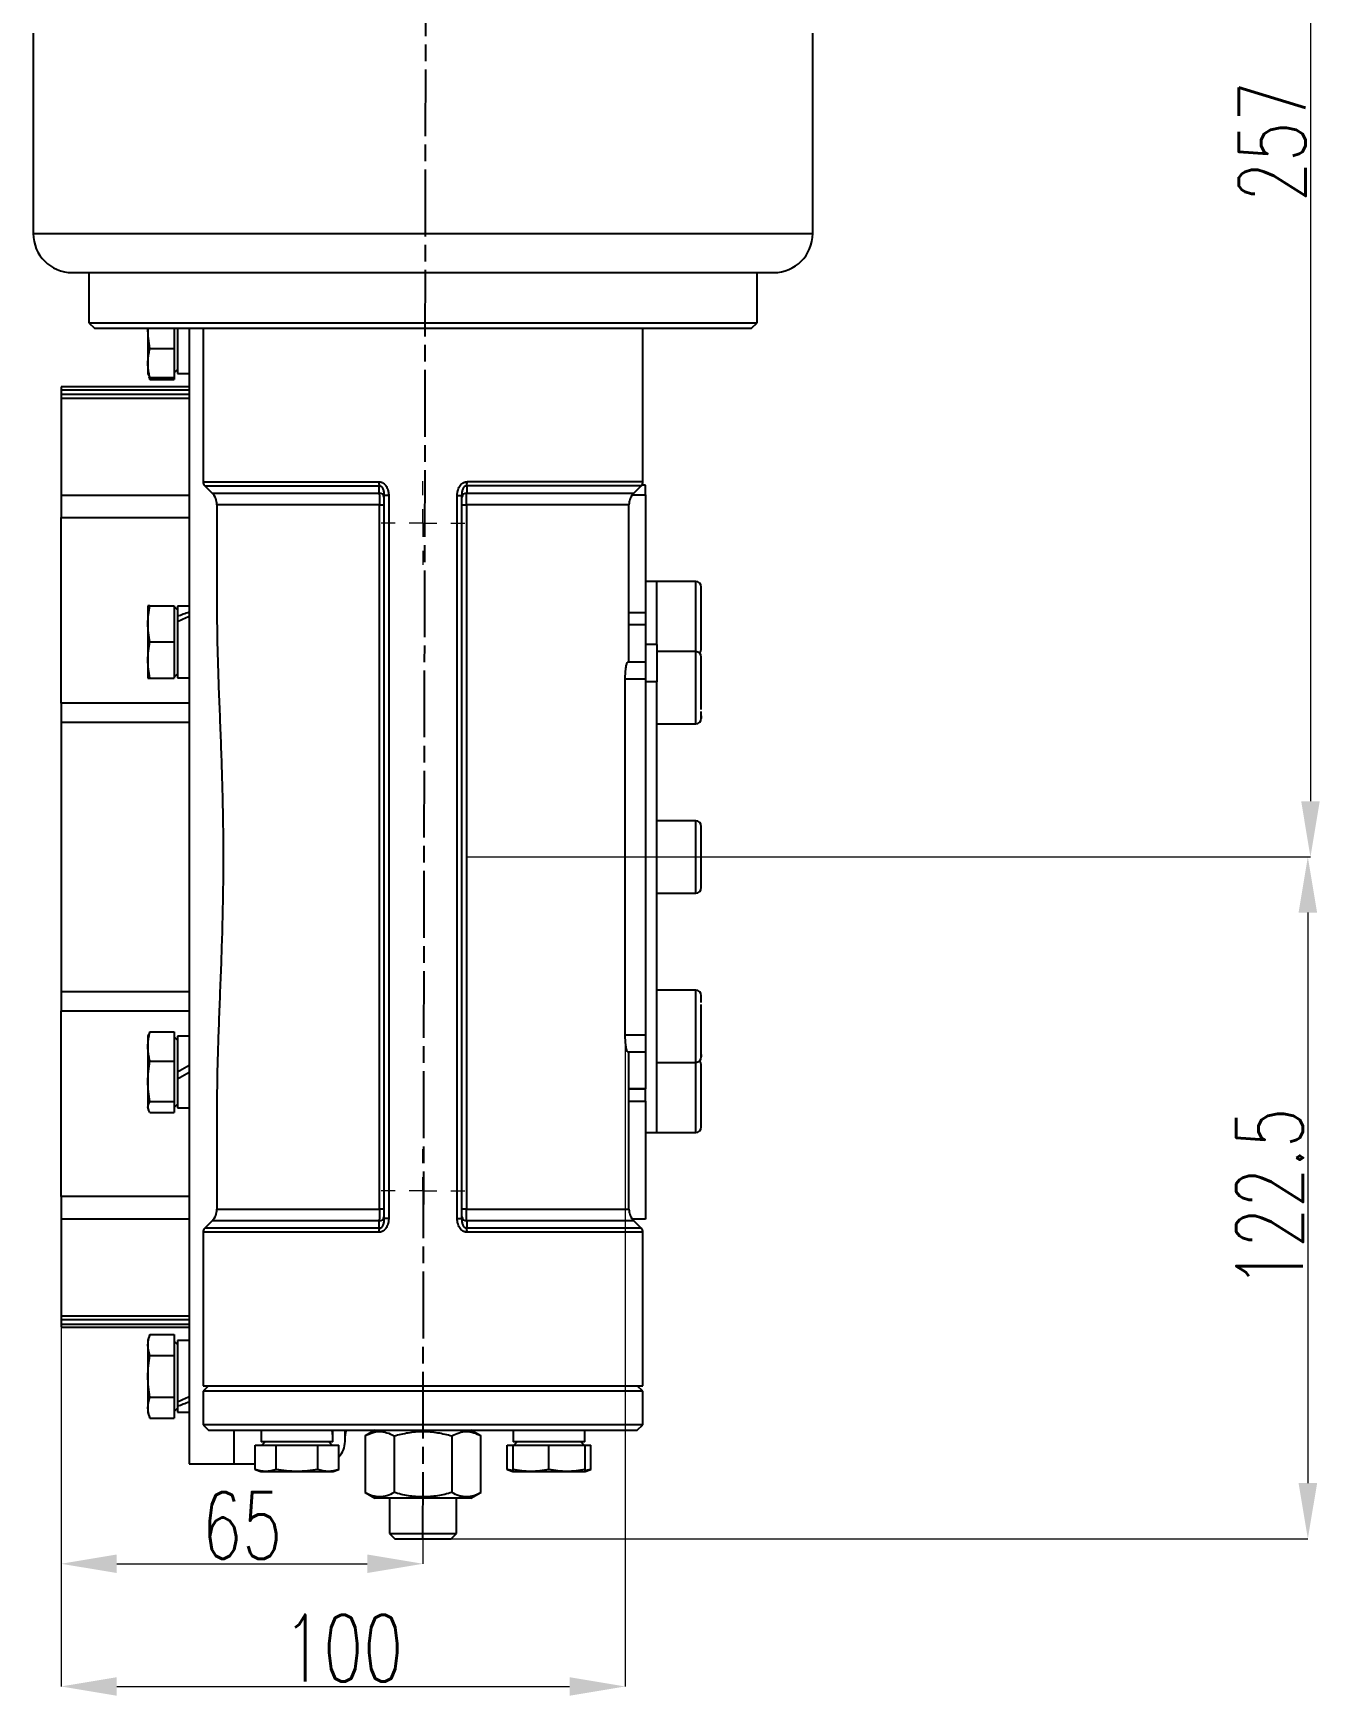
# Model space of a CAD drawing. Header units: millimetres. Extents: x 2448 to 4397, y 790 to 2168.
# Drawn here: x 2961.5 to 3192.6, y 1391.1 to 1689.8 of the extents above; entities that cross this region are included whole.
import ezdxf

# ---------------------------------------------------------------- set-up
doc = ezdxf.new("R2010")
doc.units = ezdxf.units.MM
doc.linetypes.add('AM_ISO08W050', pattern=[18, 12, -1.5, 3, -1.5])
for name, color, linetype, lineweight in [('10', 7, 'Continuous', 0), ('AM_5', 3, 'Continuous', 25), ('AM_7', 4, 'AM_ISO08W050', 25)]:
    doc.layers.add(name, color=color, linetype=linetype, lineweight=lineweight)
doc.styles.add('SLDTEXTSTYLE1', font='txt.shx', dxfattribs={"width": 0.7, "bigfont": 'gbcbig.shx'})
doc.dimstyles.new('SLDDIMSTYLE12$0', dxfattribs={"dimtxt": 12, "dimasz": 10, "dimexe": 0, "dimexo": 0.0625, "dimgap": 0.875, "dimtad": 1, "dimdec": 1, "dimlfac": 1.8, "dimrnd": 1e-09, "dimzin": 12, "dimdsep": 46, "dimtxsty": 'SLDTEXTSTYLE1', "dimcen": 0.09, "dimdle": 8.16, "dimclrd": 3, "dimclre": 3, "dimadec": 0, "dimazin": 3, "dimtfac": 1, "dimtdec": 1, "dimtofl": 0, "dimtmove": 0, "dimatfit": 3, "dimfxl": 0, "dimfrac": 2, "dimtolj": 1, "dimlwd": 5, "dimlwe": 5, "dimarcsym": 0})

# ---------------------------------------------------------------- blocks, each defined once
blk = doc.blocks.new('SW_CENTERMARKSYMBOL_5')
at = {"layer": '10', "color": 0}
for p, q in [((0, 1), (0, 1.5)), ((-1, 0), (-1.5, 0)), ((0, 0), (-0.5, 0)), ((0, 0), (0, 0.5)), ((0, 0), (0, -0.5)), ((0, 0), (0.5, 0)), ((1, 0), (1.5, 0)), ((0, -1), (0, -1.5))]:
    blk.add_line(p, q, dxfattribs=at)
blk = doc.blocks.new('SW_CENTERMARKSYMBOL_6')
at = {"layer": '10', "color": 0}
for p, q in [((0, 1), (0, 1.5)), ((-1, 0), (-1.5, 0)), ((0, 0), (-0.5, 0)), ((0, 0), (0, 0.5)), ((0, 0), (0, -0.5)), ((0, 0), (0.5, 0)), ((1, 0), (1.5, 0)), ((0, -1), (0, -1.5))]:
    blk.add_line(p, q, dxfattribs=at)
blk = doc.blocks.new('*D65')
at = {"layer": 'AM_5', "color": 3, "lineweight": 5, "transparency": 16777216}
blk.add_line((3093.06, 1798.78), (3190.91, 1798.78), dxfattribs=at)
at = {"layer": 'AM_5', "color": 3, "linetype": 'Continuous', "lineweight": 5, "transparency": 16777216}
for p, q in [((3190.91, 1788.78), (3190.91, 1551.78)), ((3039.35, 1541.78), (3190.91, 1541.78))]:
    blk.add_line(p, q, dxfattribs=at)
at = {"layer": 'AM_5', "color": 3, "transparency": 16777216}
for points in [[(3189.25, 1788.78), (3192.58, 1788.78), (3190.91, 1798.78)], [(3189.25, 1551.78), (3192.58, 1551.78), (3190.91, 1541.78)]]:
    blk.add_solid(points, dxfattribs=at)
at = {"layer": 'Defpoints', "color": 0, "transparency": 16777216}
for p in [(3093, 1798.78), (3039.29, 1541.78), (3190.91, 1541.78)]:
    blk.add_point(p, dxfattribs=at)
at = {"layer": 'AM_5', "color": 0, "transparency": 16777216, "insert": (3184.04, 1670.28), "char_height": 12, "attachment_point": 5, "rotation": 90, "style": 'SLDTEXTSTYLE1'}
blk.add_mtext('\\A1;257', dxfattribs=at)
blk = doc.blocks.new('*D66')
at = {"layer": 'AM_5', "color": 3, "lineweight": 5, "transparency": 16777216}
blk.add_line((3039.35, 1541.78), (3190.44, 1541.78), dxfattribs=at)
at = {"layer": 'AM_5', "color": 3, "linetype": 'Continuous', "lineweight": 5, "transparency": 16777216}
for p, q in [((3190.44, 1531.78), (3190.44, 1429.28)), ((3031.56, 1419.28), (3190.44, 1419.28))]:
    blk.add_line(p, q, dxfattribs=at)
at = {"layer": 'AM_5', "color": 3, "transparency": 16777216}
for points in [[(3188.78, 1531.78), (3192.11, 1531.78), (3190.44, 1541.78)], [(3188.78, 1429.28), (3192.11, 1429.28), (3190.44, 1419.28)]]:
    blk.add_solid(points, dxfattribs=at)
at = {"layer": 'Defpoints', "color": 0, "transparency": 16777216}
for p in [(3039.29, 1541.78), (3031.5, 1419.28), (3190.44, 1419.28)]:
    blk.add_point(p, dxfattribs=at)
at = {"layer": 'AM_5', "color": 0, "transparency": 16777216, "insert": (3183.57, 1480.53), "char_height": 12, "attachment_point": 5, "rotation": 90, "style": 'SLDTEXTSTYLE1'}
blk.add_mtext('\\A1;122.5', dxfattribs=at)
blk = doc.blocks.new('*D50')
at = {"layer": 'AM_5', "color": 3, "lineweight": 5, "transparency": 16777216}
blk.add_line((2966.5, 1457.21), (2966.5, 1414.79), dxfattribs=at)
at = {"layer": 'AM_5', "color": 3, "linetype": 'Continuous', "lineweight": 5, "transparency": 16777216}
for p, q in [((3031.5, 1426.73), (3031.5, 1414.79)), ((2976.5, 1414.79), (3021.5, 1414.79))]:
    blk.add_line(p, q, dxfattribs=at)
at = {"layer": 'AM_5', "color": 3, "transparency": 16777216}
for points in [[(2976.5, 1416.46), (2976.5, 1413.13), (2966.5, 1414.79)], [(3021.5, 1416.46), (3021.5, 1413.13), (3031.5, 1414.79)]]:
    blk.add_solid(points, dxfattribs=at)
at = {"layer": 'Defpoints', "color": 0, "transparency": 16777216}
for p in [(2966.5, 1457.28), (3031.5, 1426.79), (3031.5, 1414.79)]:
    blk.add_point(p, dxfattribs=at)
at = {"layer": 'AM_5', "color": 0, "transparency": 16777216, "insert": (2999, 1421.67), "char_height": 12, "attachment_point": 5, "style": 'SLDTEXTSTYLE1'}
blk.add_mtext('\\A1;65', dxfattribs=at)
blk = doc.blocks.new('*D67')
at = {"layer": 'AM_5', "color": 3, "linetype": 'Continuous', "lineweight": 5, "transparency": 16777216}
for p, q in [((3067.83, 1509.71), (3067.83, 1392.75)), ((2976.5, 1392.75), (3057.83, 1392.75))]:
    blk.add_line(p, q, dxfattribs=at)
at = {"layer": 'AM_5', "color": 3, "lineweight": 5, "transparency": 16777216}
blk.add_line((2966.5, 1457.21), (2966.5, 1392.75), dxfattribs=at)
at = {"layer": 'AM_5', "color": 3, "transparency": 16777216}
for points in [[(2976.5, 1394.41), (2976.5, 1391.08), (2966.5, 1392.75)], [(3057.83, 1394.41), (3057.83, 1391.08), (3067.83, 1392.75)]]:
    blk.add_solid(points, dxfattribs=at)
at = {"layer": 'Defpoints', "color": 0, "transparency": 16777216}
for p in [(3067.83, 1509.78), (2966.5, 1457.28), (3067.83, 1392.75)]:
    blk.add_point(p, dxfattribs=at)
at = {"layer": 'AM_5', "color": 0, "transparency": 16777216, "insert": (3017.17, 1399.62), "char_height": 12, "attachment_point": 5, "style": 'SLDTEXTSTYLE1'}
blk.add_mtext('\\A1;100', dxfattribs=at)

msp = doc.modelspace()

# ---------------------------------------------------------------- linework, layer by layer
at = {"color": 7, "linetype": 'Continuous', "lineweight": 25}
for p, q in [((2961.501, 1689.776), (2961.501, 1653.777)), ((3101.501, 1653.777), (3101.501, 1689.776)), ((2961.501, 1653.777), (3101.501, 1653.777)), ((2971.501, 1646.777), (2971.501, 1637.777)), ((3091.501, 1637.777), (3091.501, 1646.777)), ((2971.501, 1637.777), (2972.501, 1636.777)), ((2971.501, 1637.777), (3091.501, 1637.777)), ((3090.501, 1636.777), (3091.501, 1637.777)), ((2972.501, 1636.777), (3090.501, 1636.777)), ((2982.101, 1636.771), (2982.101, 1630.492)), ((2986.801, 1636.777), (2986.801, 1633.146)), ((2987.401, 1636.777), (2987.401, 1628.648)), ((2989.501, 1636.777), (2989.501, 1432.777)), ((2992.001, 1636.777), (2992.001, 1609.191)), ((3071.001, 1609.191), (3071.001, 1636.777)), ((2982.467, 1633.146), (2986.801, 1633.146)), ((2986.801, 1633.146), (2986.801, 1627.839)), ((2982.101, 1630.492), (2982.101, 1628.588)), ((2982.101, 1628.588), (2982.195, 1628.331)), ((2982.271, 1628.359), (2982.467, 1627.839)), ((2982.29, 1628.07), (2982.467, 1627.583)), ((2986.801, 1628.753), (2987.401, 1629.353)), ((2987.401, 1628.648), (2989.501, 1628.648)), ((2989.501, 1626.277), (2966.501, 1626.277)), ((2966.501, 1626.277), (2966.501, 1625.701)), ((2966.501, 1625.701), (2989.501, 1625.701)), ((2966.501, 1625.701), (2966.501, 1624.886)), ((2982.467, 1627.583), (2982.423, 1627.813)), ((2986.801, 1627.839), (2982.467, 1627.839)), ((2982.467, 1627.583), (2986.801, 1627.583)), ((2986.801, 1627.839), (2986.801, 1627.583)), ((2989.501, 1624.886), (2966.501, 1624.886)), ((2966.501, 1624.886), (2966.501, 1624.242)), ((2966.501, 1624.242), (2989.501, 1624.242)), ((2966.501, 1624.242), (2966.501, 1606.772)), ((2992.001, 1609.191), (3023.584, 1609.191)), ((2992.294, 1608.484), (2993.623, 1607.155)), ((2992.294, 1608.484), (3023.643, 1608.484)), ((2993.623, 1607.155), (3023.648, 1607.155)), ((3023.648, 1607.155), (3023.643, 1608.484)), ((3039.36, 1608.484), (3039.355, 1607.155)), ((3039.355, 1607.155), (3069.38, 1607.155)), ((3070.709, 1608.484), (3039.36, 1608.484)), ((3071.001, 1609.191), (3039.418, 1609.191)), ((3069.38, 1607.155), (3070.709, 1608.484)), ((3071.501, 1608.558), (3070.776, 1608.558)), ((3071.501, 1606.83), (3071.501, 1608.558)), ((2966.501, 1606.772), (2989.501, 1606.772)), ((2966.501, 1606.772), (2966.501, 1602.794)), ((2994.501, 1605.034), (2994.501, 1585.147)), ((3023.712, 1605.034), (2994.501, 1605.034)), ((3023.712, 1605.034), (3024.501, 1605.034)), ((3023.712, 1478.519), (3023.712, 1605.034)), ((3024.501, 1606.724), (3024.501, 1476.829)), ((3025.346, 1606.724), (3024.501, 1606.724)), ((3025.346, 1606.724), (3025.346, 1476.829)), ((3037.657, 1476.829), (3037.657, 1606.724)), ((3037.657, 1606.724), (3038.501, 1606.724)), ((3038.501, 1476.829), (3038.501, 1606.724)), ((3038.501, 1605.034), (3039.291, 1605.034)), ((3039.291, 1605.034), (3039.291, 1478.519)), ((3068.501, 1605.034), (3039.291, 1605.034)), ((3068.501, 1576.777), (3068.501, 1605.034)), ((3069.099, 1606.83), (3071.501, 1606.83)), ((3071.501, 1606.83), (3071.501, 1585.617)), ((2966.501, 1602.794), (2989.501, 1602.794)), ((2966.501, 1569.413), (2966.501, 1602.794)), ((3073.501, 1591.277), (3071.501, 1591.277)), ((3080.501, 1591.277), (3073.501, 1591.277)), ((3073.501, 1579.96), (3073.501, 1591.277)), ((3080.501, 1578.682), (3080.501, 1591.277)), ((2982.101, 1586.928), (2982.101, 1583.678)), ((2982.467, 1586.928), (2986.801, 1586.928)), ((2986.801, 1586.928), (2986.801, 1580.428)), ((2987.401, 1586.163), (2986.801, 1586.763)), ((2989.501, 1586.868), (2987.401, 1586.868)), ((2987.401, 1586.868), (2987.401, 1584.981)), ((2982.101, 1583.678), (2982.101, 1577.178)), ((2987.401, 1584.981), (2987.401, 1584.483)), ((2987.401, 1584.483), (2987.401, 1584.043)), ((2987.401, 1584.043), (2987.401, 1573.988)), ((3071.501, 1585.617), (3068.501, 1585.617)), ((3071.501, 1583.496), (3068.501, 1583.496)), ((3071.501, 1585.617), (3071.501, 1583.496)), ((3071.501, 1583.496), (3071.501, 1576.777)), ((2982.467, 1580.428), (2986.801, 1580.428)), ((2986.801, 1580.428), (2986.801, 1573.928)), ((2982.101, 1577.178), (2982.101, 1573.928)), ((3073.501, 1579.96), (3071.501, 1579.96)), ((3073.501, 1579.96), (3073.501, 1573.277)), ((3080.501, 1578.682), (3073.501, 1578.682)), ((3080.501, 1565.682), (3080.501, 1578.682)), ((2986.801, 1574.093), (2987.401, 1574.693)), ((3071.501, 1576.777), (3068.285, 1576.777)), ((3071.501, 1576.777), (3071.501, 1573.777)), ((2982.467, 1573.928), (2986.801, 1573.928)), ((2987.401, 1573.988), (2989.501, 1573.988)), ((3067.833, 1509.777), (3067.833, 1573.777)), ((3067.833, 1573.777), (3071.501, 1573.777)), ((3071.501, 1573.777), (3071.501, 1509.777)), ((3073.501, 1573.277), (3071.501, 1573.277)), ((3073.501, 1492.277), (3073.501, 1573.277)), ((2989.501, 1569.413), (2966.501, 1569.413)), ((2966.501, 1569.413), (2966.501, 1565.949)), ((2989.501, 1565.949), (2966.501, 1565.949)), ((2966.501, 1565.949), (2966.501, 1517.605)), ((3073.501, 1565.682), (3080.501, 1565.682)), ((3080.501, 1548.277), (3073.501, 1548.277)), ((3080.501, 1535.277), (3080.501, 1548.277)), ((3073.501, 1535.277), (3080.501, 1535.277)), ((2966.501, 1517.605), (2989.501, 1517.605)), ((2966.501, 1517.605), (2966.501, 1514.141)), ((3080.501, 1517.871), (3073.501, 1517.871)), ((3080.501, 1504.871), (3080.501, 1517.871)), ((2966.501, 1514.141), (2989.501, 1514.141)), ((2966.501, 1480.759), (2966.501, 1514.141)), ((2982.195, 1509.883), (2982.101, 1509.626)), ((2982.101, 1509.626), (2982.101, 1507.722)), ((2982.467, 1510.375), (2982.271, 1509.855)), ((2982.467, 1510.375), (2986.801, 1510.375)), ((2986.801, 1510.375), (2986.801, 1505.068)), ((2987.401, 1508.861), (2986.801, 1509.461)), ((2989.501, 1509.566), (2987.401, 1509.566)), ((2987.401, 1509.566), (2987.401, 1503.126)), ((3071.501, 1509.777), (3067.833, 1509.777)), ((3071.501, 1509.777), (3071.501, 1506.777)), ((2982.101, 1507.722), (2982.101, 1501.443)), ((3068.285, 1506.777), (3071.501, 1506.777)), ((3068.501, 1478.519), (3068.501, 1506.777)), ((3071.501, 1506.777), (3071.501, 1500.143)), ((2982.467, 1505.068), (2986.801, 1505.068)), ((2986.801, 1505.068), (2986.801, 1497.818)), ((2989.501, 1504.338), (2987.401, 1503.126)), ((2987.401, 1503.126), (2987.401, 1501.913)), ((2987.401, 1501.913), (2989.501, 1503.126)), ((3073.501, 1504.871), (3080.501, 1504.871)), ((3080.501, 1492.277), (3080.501, 1504.871)), ((2982.101, 1501.443), (2982.101, 1496.847)), ((2987.401, 1501.913), (2987.401, 1496.686)), ((3071.501, 1500.143), (3068.501, 1500.143)), ((3071.501, 1500.057), (3068.501, 1500.057)), ((3071.501, 1500.057), (3071.501, 1500.143)), ((3071.501, 1497.936), (3071.501, 1500.057)), ((2982.101, 1496.847), (2982.101, 1496.626)), ((2982.101, 1496.626), (2982.195, 1496.369)), ((2982.467, 1497.818), (2986.801, 1497.818)), ((2986.801, 1497.818), (2986.801, 1495.876)), ((2986.801, 1496.791), (2987.401, 1497.391)), ((2987.401, 1496.686), (2989.501, 1496.686)), ((2994.501, 1498.406), (2994.501, 1478.519)), ((3068.501, 1497.936), (3071.501, 1497.936)), ((3071.501, 1497.936), (3071.501, 1476.723)), ((2982.467, 1495.876), (2986.801, 1495.876)), ((3071.501, 1492.277), (3073.501, 1492.277)), ((3073.501, 1492.277), (3080.501, 1492.277)), ((2966.501, 1480.759), (2966.501, 1476.781)), ((2989.501, 1480.759), (2966.501, 1480.759)), ((2966.501, 1476.781), (2989.501, 1476.781)), ((2966.501, 1476.781), (2966.501, 1459.311)), ((2993.623, 1476.398), (2992.294, 1475.07)), ((3023.648, 1476.398), (2993.623, 1476.398)), ((2994.501, 1478.519), (3023.712, 1478.519)), ((3023.643, 1475.07), (3023.648, 1476.398)), ((3024.501, 1478.519), (3023.712, 1478.519)), ((3025.346, 1476.829), (3024.501, 1476.829)), ((3037.657, 1476.829), (3038.501, 1476.829)), ((3039.291, 1478.519), (3038.501, 1478.519)), ((3039.291, 1478.519), (3068.501, 1478.519)), ((3039.355, 1476.398), (3039.36, 1475.07)), ((3069.38, 1476.398), (3039.355, 1476.398)), ((3071.501, 1476.723), (3069.099, 1476.723)), ((3070.709, 1475.07), (3069.38, 1476.398)), ((2992.001, 1474.362), (2992.001, 1446.777)), ((3023.584, 1474.362), (2992.001, 1474.362)), ((3023.643, 1475.07), (2992.294, 1475.07)), ((3070.709, 1475.07), (3039.36, 1475.07)), ((3071.001, 1474.362), (3039.418, 1474.362)), ((3071.001, 1446.777), (3071.001, 1474.362)), ((2966.501, 1459.311), (2989.501, 1459.311)), ((2966.501, 1459.311), (2966.501, 1458.667)), ((2966.501, 1458.667), (2989.501, 1458.667)), ((2966.501, 1458.667), (2966.501, 1457.853)), ((2966.501, 1457.853), (2989.501, 1457.853)), ((2966.501, 1457.853), (2966.501, 1457.277)), ((2966.501, 1457.277), (2989.501, 1457.277)), ((2982.467, 1455.97), (2982.101, 1454.965)), ((2982.101, 1454.965), (2982.101, 1454.094)), ((2982.467, 1455.97), (2986.801, 1455.97)), ((2986.801, 1455.97), (2986.801, 1452.218)), ((2987.401, 1454.2), (2986.801, 1454.8)), ((2989.501, 1454.905), (2987.401, 1454.905)), ((2987.401, 1454.905), (2987.401, 1443.911)), ((2982.101, 1454.094), (2982.101, 1448.465)), ((2982.467, 1452.218), (2986.801, 1452.218)), ((2986.801, 1452.218), (2986.801, 1444.712)), ((2982.101, 1448.465), (2982.101, 1442.836)), ((2993.001, 1446.777), (2992.001, 1445.777)), ((2992.001, 1446.777), (3071.001, 1446.777)), ((2992.001, 1445.777), (2992.001, 1439.777)), ((3071.001, 1445.777), (2992.001, 1445.777)), ((3071.001, 1445.777), (3070.001, 1446.777)), ((3071.001, 1439.777), (3071.001, 1445.777)), ((2982.101, 1442.836), (2982.101, 1441.965)), ((2982.467, 1444.712), (2986.801, 1444.712)), ((2986.801, 1444.712), (2986.801, 1440.959)), ((2986.801, 1442.13), (2987.401, 1442.73)), ((2987.401, 1443.911), (2987.401, 1443.644)), ((2987.401, 1443.644), (2987.401, 1443.135)), ((2987.401, 1443.135), (2987.401, 1442.025)), ((2982.101, 1441.965), (2982.467, 1440.959)), ((2982.467, 1440.959), (2986.801, 1440.959)), ((2987.401, 1442.025), (2989.501, 1442.025)), ((2992.001, 1439.777), (2993.001, 1438.777)), ((3071.001, 1439.777), (2992.001, 1439.777)), ((3070.001, 1438.777), (3071.001, 1439.777)), ((2993.001, 1438.777), (3070.001, 1438.777)), ((2997.501, 1438.777), (2997.501, 1432.777)), ((3002.434, 1438.777), (3002.434, 1436.677)), ((3015.314, 1436.677), (3015.314, 1438.777)), ((3022.876, 1438.777), (3021.109, 1437.756)), ((3021.109, 1437.756), (3021.109, 1427.597)), ((3026.305, 1437.756), (3026.305, 1427.597)), ((3036.698, 1437.756), (3036.698, 1427.597)), ((3041.894, 1437.756), (3040.126, 1438.777)), ((3041.894, 1427.597), (3041.894, 1437.756)), ((3047.689, 1438.777), (3047.689, 1436.677)), ((3060.569, 1436.677), (3060.569, 1438.777)), ((3001.368, 1431.743), (3001.368, 1436.077)), ((3001.368, 1436.077), (3005.121, 1436.077)), ((3015.314, 1436.677), (3002.434, 1436.677)), ((3003.139, 1436.677), (3002.539, 1436.077)), ((3005.121, 1431.743), (3005.121, 1436.077)), ((3005.121, 1436.077), (3012.627, 1436.077)), ((3012.627, 1431.743), (3012.627, 1436.077)), ((3012.627, 1436.077), (3016.38, 1436.077)), ((3015.209, 1436.077), (3014.609, 1436.677)), ((3016.38, 1431.743), (3016.38, 1436.077)), ((3046.623, 1431.743), (3046.623, 1436.077)), ((3046.623, 1436.077), (3047.629, 1436.077)), ((3047.629, 1436.077), (3047.629, 1431.743)), ((3047.629, 1436.077), (3054.129, 1436.077)), ((3060.569, 1436.677), (3047.689, 1436.677)), ((3048.394, 1436.677), (3047.794, 1436.077)), ((3054.129, 1431.743), (3054.129, 1436.077)), ((3054.129, 1436.077), (3060.629, 1436.077)), ((3060.464, 1436.077), (3059.864, 1436.677)), ((3060.629, 1436.077), (3061.634, 1436.077)), ((3060.629, 1431.743), (3060.629, 1436.077)), ((3061.634, 1431.743), (3061.634, 1436.077)), ((2989.501, 1432.777), (2997.501, 1432.777)), ((2997.501, 1432.777), (3001.368, 1432.777)), ((3001.368, 1431.743), (3002.374, 1431.377)), ((3002.374, 1431.377), (3003.245, 1431.377)), ((3003.245, 1431.377), (3008.874, 1431.377)), ((3008.874, 1431.377), (3014.503, 1431.377)), ((3014.503, 1431.377), (3015.374, 1431.377)), ((3015.374, 1431.377), (3016.38, 1431.743)), ((3046.623, 1431.743), (3047.629, 1431.377)), ((3047.629, 1431.547), (3046.623, 1431.743)), ((3047.629, 1431.377), (3050.879, 1431.377)), ((3050.879, 1431.377), (3057.379, 1431.377)), ((3057.379, 1431.377), (3060.629, 1431.377)), ((3060.629, 1431.377), (3061.634, 1431.743)), ((3061.634, 1431.743), (3060.629, 1431.547)), ((3021.109, 1427.597), (3022.876, 1426.577)), ((3040.126, 1426.577), (3022.876, 1426.577)), ((3025.501, 1426.577), (3025.501, 1420.224)), ((3037.501, 1420.224), (3037.501, 1426.577)), ((3040.126, 1426.577), (3041.894, 1427.597)), ((3025.501, 1420.224), (3026.448, 1419.277)), ((3025.501, 1420.224), (3037.501, 1420.224)), ((3026.448, 1419.277), (3036.554, 1419.277)), ((3036.554, 1419.277), (3037.501, 1420.224))]:
    msp.add_line(p, q, dxfattribs=at)
for centre, radius, start, end in [((2968.501, 1653.777), 7, 180, 270), ((3094.501, 1653.777), 7, 270, 0), ((2993.001, 1609.191), 1, 180, 225), ((2991.501, 1605.034), 3, 0, 45), ((3027.373, 1609.149), 3.789, 179.37276, 190.11896), ((3023.668, 1606.31), 0.845, 9.38345, 91.32758), ((3039.335, 1606.31), 0.845, 88.67242, 170.61655), ((3035.63, 1609.149), 3.789, 349.88104, 0.62724), ((3071.501, 1605.034), 3, 135, 180), ((3070.001, 1609.191), 1, 315, 0), ((3080.501, 1590.277), 1, 0, 90), ((3080.501, 1577.682), 1, 0, 90), ((3080.501, 1579.277), 1, 307.13605, 0), ((3080.501, 1566.682), 1, 270, 0), ((3080.501, 1547.277), 1, 0, 90), ((3080.501, 1536.277), 1, 270, 0), ((3080.501, 1516.871), 1, 0, 90), ((3080.501, 1505.871), 1, 270, 0), ((3080.501, 1504.277), 1, 0, 52.86395), ((3080.501, 1493.277), 1, 270, 0), ((2991.501, 1478.519), 3, 315, 0), ((3023.668, 1477.243), 0.845, 268.67242, 350.61655), ((3039.335, 1477.243), 0.845, 189.38345, 271.32758), ((3071.501, 1478.519), 3, 180, 225), ((2993.001, 1474.362), 1, 135, 180), ((3027.373, 1474.404), 3.789, 169.88104, 180.62724), ((3035.63, 1474.404), 3.789, 359.37276, 10.11896), ((3070.001, 1474.362), 1, 0, 45), ((3013.501, 1436.777), 4, 316.01603, 360), ((3019.501, 1437.777), 2, 150, 180)]:
    msp.add_arc(centre, radius, start, end, dxfattribs=at)
for centre, major_axis, ratio, start_param, end_param in [((2987.401, 1580.428), (11.01, 5.224), 0.3419987, 1.2205244, 1.409921), ((2989.501, 1580.428), (11.01, 5.224), 0.3419987, 1.409921, 1.5993177), ((2987.401, 1448.465), (11.01, 5.224), 0.3419987, 4.5515137, 4.7409104), ((2989.501, 1448.465), (11.01, 5.224), 0.3419987, 4.362117, 4.5515137), ((3008.874, 1436.677), (0, 11.154), 0.5773503, 4.712389, 4.9017857), ((3008.874, 1438.777), (0, 11.154), 0.5773503, 4.6181162, 4.712389)]:
    msp.add_ellipse(centre, major_axis=major_axis, ratio=ratio, start_param=start_param, end_param=end_param, dxfattribs=at)
for points, knots in [([(2968.501, 1646.777), (2968.501, 1646.777), (2975.139, 1646.777), (2998.768, 1646.777), (3014.793, 1646.777), (3048.21, 1646.777), (3064.235, 1646.777), (3087.864, 1646.777), (3094.501, 1646.777), (3094.501, 1646.777)], [0, 0, 0, 0, 0.25, 0.25, 0.5, 0.5, 0.75, 0.75, 1, 1, 1, 1]), ([(3023.584, 1609.191), (3023.624, 1609.19), (3023.703, 1609.188), (3023.82, 1609.173), (3023.935, 1609.148), (3024.047, 1609.113), (3024.158, 1609.069), (3024.265, 1609.014), (3024.449, 1608.902), (3024.695, 1608.691), (3024.942, 1608.352), (3025.13, 1607.97), (3025.242, 1607.613), (3025.306, 1607.289), (3025.34, 1607.01), (3025.344, 1606.82), (3025.346, 1606.724)], [0, 0, 0, 0, 0.0359777, 0.0714782, 0.1067522, 0.1420549, 0.177641, 0.2137593, 0.2506477, 0.3715956, 0.5007582, 0.6220505, 0.7499647, 0.8318195, 0.9149841, 1, 1, 1, 1]), ([(3023.643, 1608.484), (3023.712, 1608.491), (3023.78, 1608.482), (3023.911, 1608.431), (3023.974, 1608.39), (3024.144, 1608.229), (3024.236, 1608.075), (3024.376, 1607.727), (3024.424, 1607.536), (3024.487, 1607.135), (3024.501, 1606.931), (3024.501, 1606.724)], [0, 0, 0, 0, 0.125, 0.125, 0.25, 0.25, 0.5, 0.5, 0.75, 0.75, 1, 1, 1, 1]), ([(3023.648, 1607.155), (3023.668, 1606.876), (3023.684, 1606.547), (3023.701, 1606.003), (3023.705, 1605.812), (3023.711, 1605.428), (3023.712, 1605.233), (3023.712, 1605.034)], [0, 0, 0, 0, 0.5, 0.5, 0.75, 0.75, 1, 1, 1, 1]), ([(3037.657, 1606.724), (3037.658, 1606.782), (3037.659, 1606.896), (3037.671, 1607.066), (3037.691, 1607.233), (3037.718, 1607.397), (3037.772, 1607.646), (3037.872, 1607.968), (3038.06, 1608.351), (3038.308, 1608.69), (3038.576, 1608.921), (3038.815, 1609.059), (3039.01, 1609.135), (3039.212, 1609.182), (3039.349, 1609.188), (3039.418, 1609.191)], [0, 0, 0, 0, 0.0511084, 0.1014858, 0.151244, 0.2004988, 0.2493698, 0.3775102, 0.499052, 0.6282754, 0.7493044, 0.8133539, 0.8755899, 0.9373493, 1, 1, 1, 1]), ([(3038.501, 1606.724), (3038.501, 1606.933), (3038.516, 1607.137), (3038.579, 1607.536), (3038.628, 1607.729), (3038.768, 1608.076), (3038.859, 1608.23), (3039.087, 1608.444), (3039.222, 1608.498), (3039.36, 1608.484)], [0, 0, 0, 0, 0.25, 0.25, 0.5, 0.5, 0.75, 0.75, 1, 1, 1, 1]), ([(3039.291, 1605.034), (3039.291, 1605.435), (3039.297, 1605.823), (3039.313, 1606.367), (3039.32, 1606.542), (3039.336, 1606.866), (3039.345, 1607.016), (3039.355, 1607.155)], [0, 0, 0, 0, 0.5, 0.5, 0.75, 0.75, 1, 1, 1, 1]), ([(3081.501, 1584.777), (3081.501, 1586.235), (3081.501, 1587.634), (3081.501, 1589.697), (3081.501, 1590.277), (3081.501, 1590.277)], [0, 0, 0, 0, 0.5, 0.5, 1, 1, 1, 1]), ([(2994.501, 1585.147), (2994.501, 1581.706), (2994.59, 1578.221), (2994.828, 1571.159), (2994.977, 1567.584), (2995.256, 1560.341), (2995.384, 1556.673), (2995.518, 1551.1), (2995.554, 1549.228), (2995.601, 1545.502), (2995.613, 1543.644), (2995.613, 1538.081), (2995.564, 1534.39), (2995.388, 1527.041), (2995.262, 1523.383), (2995.053, 1517.922), (2994.98, 1516.105), (2994.839, 1512.482), (2994.77, 1510.686), (2994.59, 1505.344), (2994.501, 1501.845), (2994.501, 1498.406)], [0, 0, 0, 0, 0.125, 0.125, 0.25, 0.25, 0.375, 0.375, 0.4375, 0.4375, 0.5, 0.5, 0.625, 0.625, 0.75, 0.75, 0.8125, 0.8125, 0.875, 0.875, 1, 1, 1, 1]), ([(3081.501, 1579.277), (3081.501, 1579.277), (3081.501, 1579.856), (3081.501, 1581.919), (3081.501, 1583.318), (3081.501, 1584.777)], [0, 0, 0, 0, 0.5, 0.5, 1, 1, 1, 1]), ([(3081.501, 1568.293), (3081.501, 1569.062), (3081.501, 1570.042), (3081.501, 1572.176), (3081.501, 1573.282), (3081.501, 1575.292), (3081.501, 1576.151), (3081.501, 1577.36), (3081.501, 1577.682), (3081.501, 1577.682)], [0, 0, 0, 0, 0.25, 0.25, 0.5, 0.5, 0.75, 0.75, 1, 1, 1, 1]), ([(3067.833, 1573.777), (3067.833, 1573.976), (3067.837, 1574.172), (3067.852, 1574.556), (3067.863, 1574.748), (3067.891, 1575.111), (3067.908, 1575.284), (3067.947, 1575.61), (3067.969, 1575.763), (3068.015, 1576.039), (3068.04, 1576.163), (3068.091, 1576.381), (3068.116, 1576.474), (3068.167, 1576.623), (3068.192, 1576.68), (3068.24, 1576.757), (3068.263, 1576.777), (3068.285, 1576.777)], [0, 0, 0, 0, 0.125, 0.125, 0.25, 0.25, 0.375, 0.375, 0.5, 0.5, 0.625, 0.625, 0.75, 0.75, 0.875, 0.875, 1, 1, 1, 1]), ([(3081.501, 1567.126), (3081.501, 1567.002), (3081.501, 1566.749), (3081.501, 1566.644), (3081.501, 1566.765), (3081.501, 1567.11), (3081.501, 1567.642), (3081.501, 1567.943)], [0, 0, 0, 0, 0.1833323, 0.3755484, 0.5677645, 0.7559863, 1, 1, 1, 1]), ([(3081.501, 1536.277), (3081.501, 1536.277), (3081.501, 1536.856), (3081.501, 1538.919), (3081.501, 1540.318), (3081.501, 1543.235), (3081.501, 1544.634), (3081.501, 1546.697), (3081.501, 1547.277), (3081.501, 1547.277)], [0, 0, 0, 0, 0.25, 0.25, 0.5, 0.5, 0.75, 0.75, 1, 1, 1, 1]), ([(3081.501, 1515.61), (3081.501, 1515.91), (3081.501, 1516.44), (3081.501, 1516.798), (3081.501, 1516.847), (3081.501, 1516.871)], [0, 0, 0, 0, 0.3907619, 0.6921826, 1, 1, 1, 1]), ([(3081.501, 1506.315), (3081.501, 1506.191), (3081.501, 1505.938), (3081.501, 1505.835), (3081.501, 1505.948), (3081.501, 1506.385), (3081.501, 1507.388), (3081.501, 1508.868), (3081.501, 1510.244), (3081.501, 1511.372), (3081.501, 1512.496), (3081.501, 1513.887), (3081.501, 1514.719), (3081.501, 1515.26)], [0, 0, 0, 0, 0.0714521, 0.1463666, 0.2212811, 0.2946388, 0.4309111, 0.5671833, 0.640541, 0.7154555, 0.79037, 0.8637278, 1, 1, 1, 1]), ([(3068.285, 1506.777), (3068.263, 1506.777), (3068.24, 1506.796), (3068.193, 1506.872), (3068.167, 1506.929), (3068.116, 1507.079), (3068.091, 1507.171), (3068.041, 1507.387), (3068.016, 1507.513), (3067.969, 1507.788), (3067.948, 1507.939), (3067.908, 1508.266), (3067.891, 1508.441), (3067.849, 1508.983), (3067.833, 1509.378), (3067.833, 1509.777)], [0, 0, 0, 0, 0.125, 0.125, 0.25, 0.25, 0.375, 0.375, 0.5, 0.5, 0.625, 0.625, 0.75, 0.75, 1, 1, 1, 1]), ([(3081.501, 1498.777), (3081.501, 1500.235), (3081.501, 1501.634), (3081.501, 1503.697), (3081.501, 1504.277), (3081.501, 1504.277)], [0, 0, 0, 0, 0.5, 0.5, 1, 1, 1, 1]), ([(3081.501, 1493.277), (3081.501, 1493.277), (3081.501, 1493.856), (3081.501, 1495.919), (3081.501, 1497.318), (3081.501, 1498.777)], [0, 0, 0, 0, 0.5, 0.5, 1, 1, 1, 1]), ([(3025.346, 1476.829), (3025.345, 1476.771), (3025.343, 1476.657), (3025.331, 1476.487), (3025.312, 1476.32), (3025.285, 1476.156), (3025.231, 1475.907), (3025.131, 1475.585), (3024.943, 1475.202), (3024.695, 1474.863), (3024.427, 1474.632), (3024.188, 1474.495), (3023.993, 1474.418), (3023.791, 1474.371), (3023.654, 1474.365), (3023.584, 1474.362)], [0, 0, 0, 0, 0.0511084, 0.1014858, 0.151244, 0.2004988, 0.2493698, 0.3775102, 0.499052, 0.6282754, 0.7493044, 0.8133539, 0.8755899, 0.9373493, 1, 1, 1, 1]), ([(3024.501, 1476.829), (3024.501, 1476.62), (3024.487, 1476.416), (3024.423, 1476.017), (3024.375, 1475.824), (3024.235, 1475.478), (3024.143, 1475.323), (3023.916, 1475.11), (3023.781, 1475.055), (3023.643, 1475.07)], [0, 0, 0, 0, 0.25, 0.25, 0.5, 0.5, 0.75, 0.75, 1, 1, 1, 1]), ([(3023.712, 1478.519), (3023.712, 1478.119), (3023.706, 1477.73), (3023.69, 1477.186), (3023.683, 1477.011), (3023.667, 1476.688), (3023.658, 1476.537), (3023.648, 1476.398)], [0, 0, 0, 0, 0.5, 0.5, 0.75, 0.75, 1, 1, 1, 1]), ([(3039.418, 1474.362), (3039.379, 1474.363), (3039.3, 1474.365), (3039.183, 1474.381), (3039.068, 1474.405), (3038.955, 1474.44), (3038.845, 1474.484), (3038.738, 1474.539), (3038.553, 1474.651), (3038.308, 1474.863), (3038.061, 1475.201), (3037.873, 1475.584), (3037.761, 1475.94), (3037.697, 1476.264), (3037.663, 1476.544), (3037.659, 1476.733), (3037.657, 1476.829)], [0, 0, 0, 0, 0.0359777, 0.0714782, 0.1067522, 0.1420549, 0.177641, 0.2137593, 0.2506477, 0.3715956, 0.5007582, 0.6220505, 0.7499647, 0.8318195, 0.9149841, 1, 1, 1, 1]), ([(3039.36, 1475.07), (3039.29, 1475.062), (3039.223, 1475.072), (3039.092, 1475.122), (3039.029, 1475.164), (3038.859, 1475.324), (3038.767, 1475.478), (3038.627, 1475.827), (3038.579, 1476.017), (3038.516, 1476.419), (3038.501, 1476.623), (3038.501, 1476.829)], [0, 0, 0, 0, 0.125, 0.125, 0.25, 0.25, 0.5, 0.5, 0.75, 0.75, 1, 1, 1, 1]), ([(3039.355, 1476.398), (3039.335, 1476.678), (3039.319, 1477.006), (3039.302, 1477.55), (3039.298, 1477.741), (3039.292, 1478.125), (3039.291, 1478.321), (3039.291, 1478.519)], [0, 0, 0, 0, 0.5, 0.5, 0.75, 0.75, 1, 1, 1, 1]), ([(3017.501, 1436.777), (3017.501, 1436.864), (3017.501, 1437.021), (3017.501, 1438.24), (3017.501, 1438.777)], [0, 0, 0, 0, 0.56007485, 1, 1, 1, 1]), ([(3021.109, 1437.756), (3021.533, 1438.001), (3021.961, 1438.203), (3022.824, 1438.483), (3023.26, 1438.56), (3023.923, 1438.56), (3024.145, 1438.542), (3024.584, 1438.468), (3024.802, 1438.414), (3025.452, 1438.204), (3025.881, 1438.002), (3026.305, 1437.756)], [0, 0, 0, 0, 0.25, 0.25, 0.5, 0.5, 0.625, 0.625, 0.75, 0.75, 1, 1, 1, 1]), ([(3026.305, 1437.756), (3027.154, 1438.001), (3028.008, 1438.203), (3029.735, 1438.483), (3030.608, 1438.56), (3031.933, 1438.56), (3032.377, 1438.542), (3033.255, 1438.468), (3033.691, 1438.414), (3034.992, 1438.204), (3035.848, 1438.002), (3036.698, 1437.756)], [0, 0, 0, 0, 0.25, 0.25, 0.5, 0.5, 0.625, 0.625, 0.75, 0.75, 1, 1, 1, 1]), ([(3036.698, 1437.756), (3037.122, 1438.001), (3037.549, 1438.203), (3038.413, 1438.483), (3038.849, 1438.56), (3039.512, 1438.56), (3039.734, 1438.542), (3040.173, 1438.468), (3040.391, 1438.414), (3041.041, 1438.204), (3041.469, 1438.002), (3041.894, 1437.756)], [0, 0, 0, 0, 0.25, 0.25, 0.5, 0.5, 0.625, 0.625, 0.75, 0.75, 1, 1, 1, 1]), ([(3026.305, 1427.597), (3025.881, 1427.352), (3025.454, 1427.15), (3024.59, 1426.871), (3024.154, 1426.794), (3023.491, 1426.793), (3023.269, 1426.812), (3022.83, 1426.885), (3022.612, 1426.939), (3021.962, 1427.149), (3021.534, 1427.352), (3021.109, 1427.597)], [0, 0, 0, 0, 0.25, 0.25, 0.5, 0.5, 0.625, 0.625, 0.75, 0.75, 1, 1, 1, 1]), ([(3036.698, 1427.597), (3035.849, 1427.352), (3034.995, 1427.15), (3033.267, 1426.871), (3032.395, 1426.794), (3031.07, 1426.793), (3030.626, 1426.812), (3029.748, 1426.885), (3029.312, 1426.939), (3028.011, 1427.149), (3027.155, 1427.352), (3026.305, 1427.597)], [0, 0, 0, 0, 0.25, 0.25, 0.5, 0.5, 0.625, 0.625, 0.75, 0.75, 1, 1, 1, 1]), ([(3041.894, 1427.597), (3041.47, 1427.352), (3041.042, 1427.15), (3040.179, 1426.871), (3039.742, 1426.794), (3039.08, 1426.793), (3038.858, 1426.812), (3038.419, 1426.885), (3038.201, 1426.939), (3037.551, 1427.149), (3037.122, 1427.352), (3036.698, 1427.597)], [0, 0, 0, 0, 0.25, 0.25, 0.5, 0.5, 0.625, 0.625, 0.75, 0.75, 1, 1, 1, 1])]:
    msp.add_open_spline(points, degree=3, knots=knots, dxfattribs=at)
for points in [[(2982.467, 1633.146), (2982.242, 1634.344), (2982.101, 1635.551), (2982.101, 1636.771)], [(2982.101, 1630.492), (2982.101, 1631.385), (2982.242, 1632.269), (2982.467, 1633.146)], [(2982.467, 1627.839), (2982.242, 1628.716), (2982.101, 1629.599), (2982.101, 1630.492)], [(2982.101, 1583.678), (2982.101, 1584.771), (2982.242, 1585.853), (2982.467, 1586.928)], [(2982.467, 1586.928), (2982.242, 1586.928), (2982.101, 1586.928), (2982.101, 1586.928)], [(2982.467, 1580.428), (2982.242, 1581.502), (2982.101, 1582.584), (2982.101, 1583.678)], [(2982.101, 1577.178), (2982.101, 1578.271), (2982.242, 1579.353), (2982.467, 1580.428)], [(2982.467, 1573.928), (2982.242, 1575.002), (2982.101, 1576.084), (2982.101, 1577.178)], [(2982.101, 1573.928), (2982.101, 1573.928), (2982.242, 1573.928), (2982.467, 1573.928)], [(2982.101, 1507.722), (2982.101, 1508.615), (2982.242, 1509.498), (2982.467, 1510.375)], [(2982.467, 1505.068), (2982.242, 1505.946), (2982.101, 1506.829), (2982.101, 1507.722)], [(2982.101, 1501.443), (2982.101, 1502.663), (2982.242, 1503.87), (2982.467, 1505.068)], [(2982.467, 1497.818), (2982.242, 1499.017), (2982.101, 1500.224), (2982.101, 1501.443)], [(2982.101, 1496.847), (2982.101, 1497.174), (2982.242, 1497.497), (2982.467, 1497.818)], [(2982.467, 1495.876), (2982.242, 1496.197), (2982.101, 1496.52), (2982.101, 1496.847)], [(2982.101, 1454.094), (2982.101, 1454.725), (2982.242, 1455.35), (2982.467, 1455.97)], [(2982.467, 1452.218), (2982.242, 1452.838), (2982.101, 1453.463), (2982.101, 1454.094)], [(2982.101, 1448.465), (2982.101, 1449.728), (2982.242, 1450.977), (2982.467, 1452.218)], [(2982.467, 1444.712), (2982.242, 1445.953), (2982.101, 1447.202), (2982.101, 1448.465)], [(2982.101, 1442.836), (2982.101, 1443.467), (2982.242, 1444.092), (2982.467, 1444.712)], [(2982.467, 1440.959), (2982.242, 1441.58), (2982.101, 1442.204), (2982.101, 1442.836)], [(3003.245, 1431.377), (3002.613, 1431.377), (3001.989, 1431.517), (3001.368, 1431.743)], [(3005.121, 1431.743), (3004.501, 1431.517), (3003.876, 1431.377), (3003.245, 1431.377)], [(3008.874, 1431.377), (3007.611, 1431.377), (3006.362, 1431.517), (3005.121, 1431.743)], [(3012.627, 1431.743), (3011.386, 1431.517), (3010.137, 1431.377), (3008.874, 1431.377)], [(3014.503, 1431.377), (3013.872, 1431.377), (3013.247, 1431.517), (3012.627, 1431.743)], [(3016.38, 1431.743), (3015.759, 1431.517), (3015.135, 1431.377), (3014.503, 1431.377)], [(3050.879, 1431.377), (3049.785, 1431.377), (3048.703, 1431.517), (3047.629, 1431.743)], [(3047.629, 1431.743), (3047.629, 1431.517), (3047.629, 1431.377), (3047.629, 1431.377)], [(3054.129, 1431.743), (3053.054, 1431.517), (3051.972, 1431.377), (3050.879, 1431.377)], [(3057.379, 1431.377), (3056.285, 1431.377), (3055.203, 1431.517), (3054.129, 1431.743)], [(3060.629, 1431.743), (3059.554, 1431.517), (3058.472, 1431.377), (3057.379, 1431.377)], [(3060.629, 1431.377), (3060.629, 1431.377), (3060.629, 1431.517), (3060.629, 1431.743)]]:
    msp.add_open_spline(points, degree=3, dxfattribs=at)
at = {"layer": 'AM_7'}
msp.add_line((3031.501, 1419.277), (3032.862, 2133.405), dxfattribs=at)

# ---------------------------------------------------------------- block references
at = {"layer": '10', "xscale": 5, "yscale": 5, "zscale": 5}
for name, p in [('SW_CENTERMARKSYMBOL_6', (3031.501, 1601.777)), ('SW_CENTERMARKSYMBOL_5', (3031.501, 1481.777))]:
    msp.add_blockref(name, p, dxfattribs=at)

# ---------------------------------------------------------------- dimensions: what is measured, and where the dimension line sits
at = {"layer": 'AM_5'}
for base, p1, p2, override, picture, middle in [((3190.913, 1541.777), (3093.001, 1798.777), (3039.291, 1541.777), {"dimlfac": 1, "dimpost": ''}, '*D65', (3184.038, 1670.277)), ((3190.443, 1419.277), (3039.291, 1541.777), (3031.501, 1419.277), {"dimlfac": 1}, '*D66', (3183.568, 1480.527))]:
    dim = msp.add_linear_dim(base=base, p1=p1, p2=p2, angle=90, dimstyle='SLDDIMSTYLE12$0', override=override, dxfattribs=at)
    dim.commit()
    dim.dimension.update_dxf_attribs({"geometry": picture, "text_midpoint": middle})
dim = msp.add_linear_dim(base=(3067.833, 1392.746), p1=(2966.501, 1457.277), p2=(3067.833, 1509.777), text='100', dimstyle='SLDDIMSTYLE12$0', override={"dimlfac": 1}, dxfattribs=at)
dim.commit()
dim.dimension.update_dxf_attribs({"geometry": '*D67', "text_midpoint": (3017.167, 1392.746), "dimtype": 160})
dim = msp.add_linear_dim(base=(3031.501, 1414.793), p1=(2966.501, 1457.277), p2=(3031.501, 1426.793), dimstyle='SLDDIMSTYLE12$0', override={"dimlfac": 1, "dimpost": ''}, dxfattribs=at)
dim.commit()
dim.dimension.update_dxf_attribs({"geometry": '*D50', "text_midpoint": (2999.001, 1421.668)})

doc.saveas('drawing.dxf')
